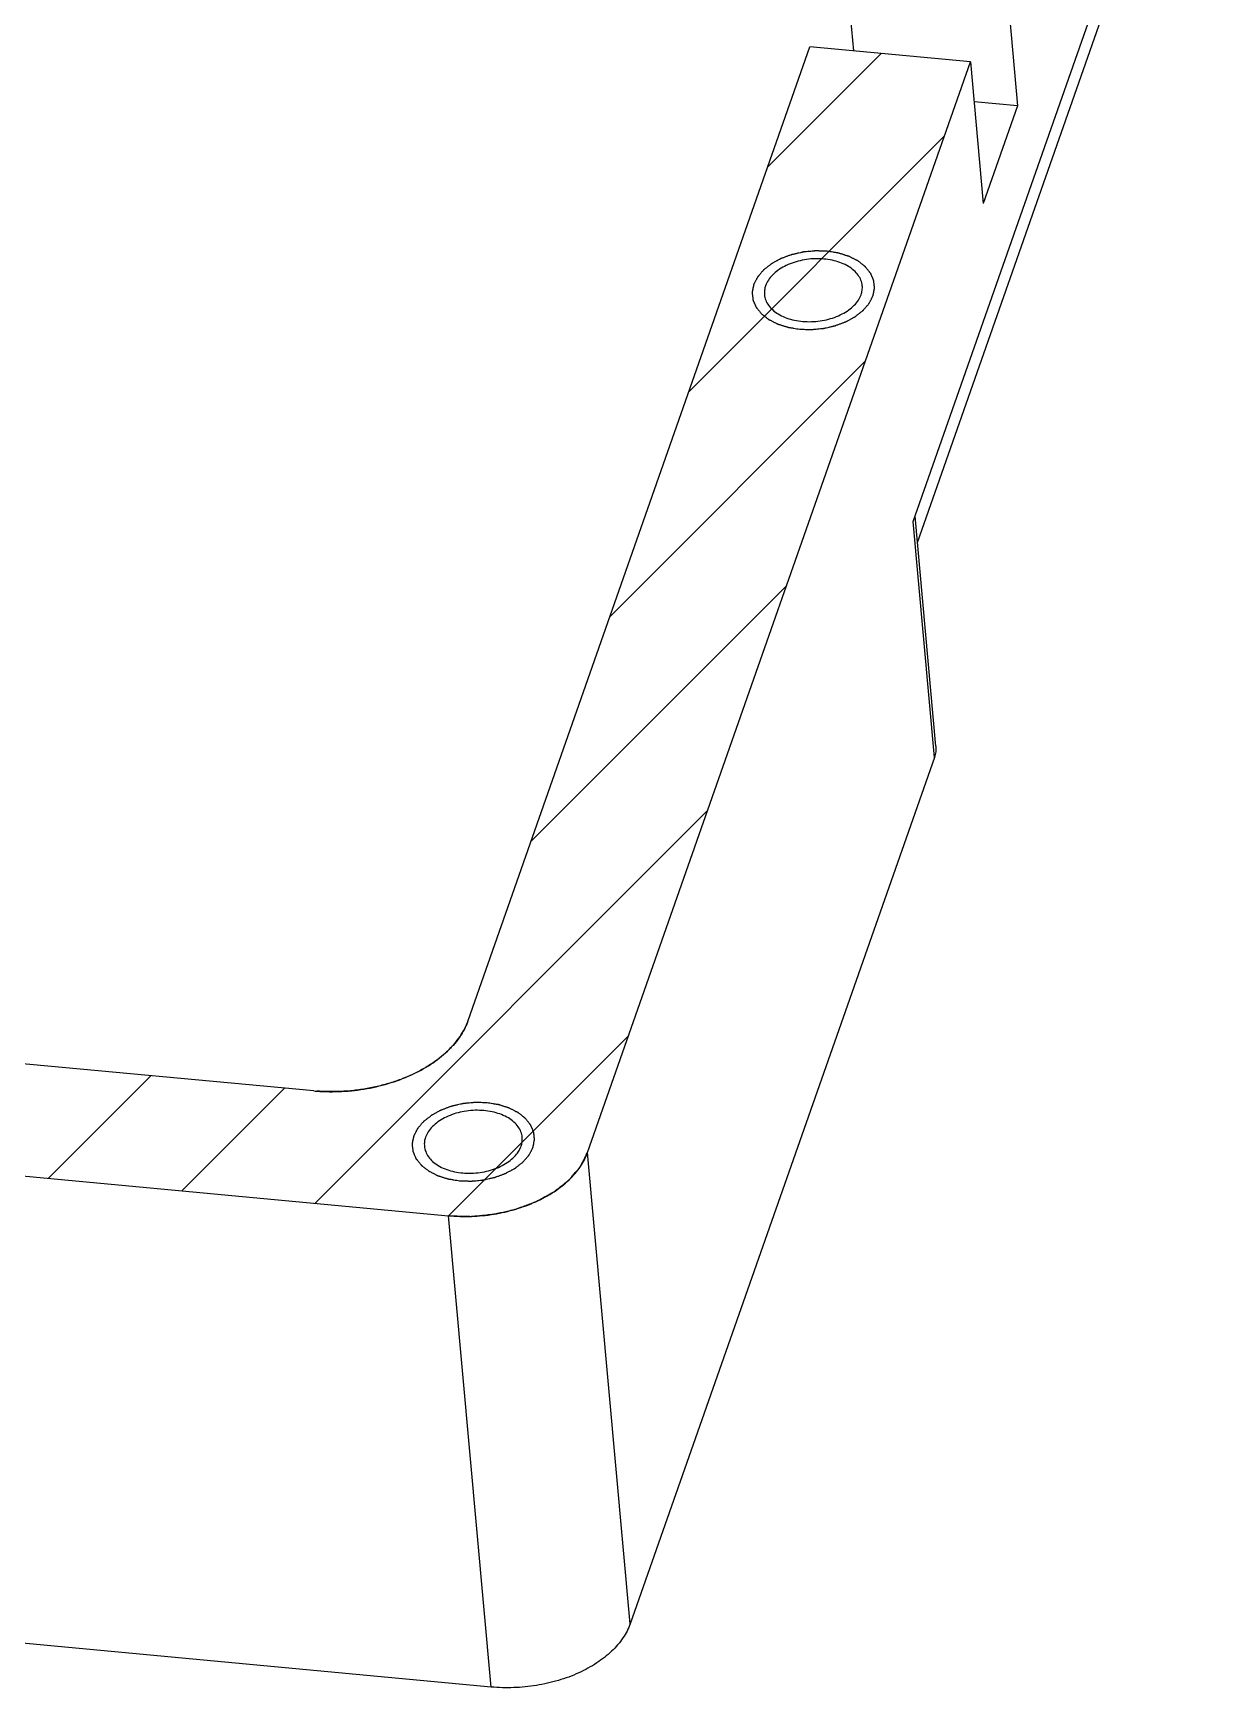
# Model space of a CAD drawing. Header units: millimetres. Extents: x 0 to 420, y 0 to 297.
# Drawn here: x 377.14 to 386.69, y 96.18 to 109.65 of the extents above; entities that cross this region are included whole.
import ezdxf

# ---------------------------------------------------------------- set-up
doc = ezdxf.new("R2010")
doc.units = ezdxf.units.MM
doc.header["$LTSCALE"] = 23.1
doc.layers.get('0').update_dxf_attribs({"linetype": 'CONTINUOUS'})
for name, color, linetype in [('03_ALL_AXES', 7, 'CONTINUOUS'), ('09_ALL_ROUNDS', 7, 'CONTINUOUS'), ('11_ALL_COSMETICS', 7, 'CONTINUOUS'), ('20_ALL_FEATURES', 7, 'CONTINUOUS')]:
    doc.layers.add(name, color=color, linetype=linetype)

msp = doc.modelspace()

# ---------------------------------------------------------------- linework, layer by layer
at = {"color": 4}
for points in [[(383.607, 107.876), (383.599, 107.876), (383.583, 107.877), (383.562, 107.877), (383.546, 107.878), (383.534, 107.878), (383.524, 107.878), (383.517, 107.879), (383.513, 107.879), (383.51, 107.879), (383.507, 107.878), (383.503, 107.878), (383.496, 107.877), (383.482, 107.876), (383.462, 107.874), (383.441, 107.872), (383.427, 107.871), (383.42, 107.87), (383.416, 107.87), (383.413, 107.869), (383.41, 107.869), (383.406, 107.868), (383.399, 107.866), (383.386, 107.863), (383.37, 107.86), (383.354, 107.856), (383.343, 107.853), (383.333, 107.851), (383.326, 107.85), (383.322, 107.849), (383.319, 107.848), (383.316, 107.847), (383.313, 107.846), (383.306, 107.843), (383.297, 107.84), (383.286, 107.836), (383.275, 107.832), (383.264, 107.828), (383.253, 107.823), (383.243, 107.82), (383.237, 107.818), (383.233, 107.816), (383.23, 107.815), (383.228, 107.814), (383.225, 107.812), (383.219, 107.809), (383.211, 107.805), (383.201, 107.799), (383.192, 107.794), (383.182, 107.789), (383.173, 107.784), (383.165, 107.779), (383.159, 107.776), (383.156, 107.774), (383.153, 107.773), (383.151, 107.771), (383.149, 107.769), (383.144, 107.766), (383.137, 107.76), (383.129, 107.754), (383.121, 107.748), (383.113, 107.741), (383.105, 107.735), (383.099, 107.73), (383.094, 107.726), (383.091, 107.724), (383.089, 107.723), (383.088, 107.721), (383.086, 107.718), (383.082, 107.714), (383.077, 107.708), (383.071, 107.701), (383.065, 107.694), (383.059, 107.687), (383.053, 107.68), (383.048, 107.674), (383.044, 107.67), (383.042, 107.668), (383.041, 107.666), (383.04, 107.664), (383.038, 107.661), (383.036, 107.657), (383.033, 107.65), (383.029, 107.643), (383.025, 107.635), (383.021, 107.627), (383.018, 107.621), (383.015, 107.616), (383.013, 107.612), (383.011, 107.609), (383.01, 107.606), (383.009, 107.604), (383.009, 107.602), (383.008, 107.6), (383.008, 107.596), (383.007, 107.592), (383.006, 107.587), (383.004, 107.581), (383.003, 107.573), (383.001, 107.565), (383, 107.559), (382.999, 107.553), (382.998, 107.549), (382.998, 107.546), (382.997, 107.544), (382.997, 107.542), (382.997, 107.54), (382.997, 107.537), (382.998, 107.534), (382.998, 107.53), (382.998, 107.525), (382.999, 107.518), (383, 107.511), (383.001, 107.503), (383.002, 107.497), (383.002, 107.491), (383.002, 107.487), (383.003, 107.484), (383.003, 107.482), (383.003, 107.48), (383.004, 107.478), (383.005, 107.475), (383.006, 107.472), (383.008, 107.469), (383.01, 107.464), (383.013, 107.458), (383.016, 107.45), (383.019, 107.443), (383.022, 107.437), (383.024, 107.432), (383.025, 107.428), (383.027, 107.425), (383.028, 107.423), (383.028, 107.421), (383.03, 107.419), (383.032, 107.417), (383.034, 107.414), (383.037, 107.411), (383.041, 107.406), (383.045, 107.4), (383.051, 107.394), (383.056, 107.387), (383.062, 107.38), (383.066, 107.374), (383.069, 107.37), (383.071, 107.368), (383.073, 107.366), (383.075, 107.365), (383.077, 107.363), (383.081, 107.36), (383.088, 107.355), (383.095, 107.349), (383.102, 107.343), (383.11, 107.338), (383.117, 107.332), (383.124, 107.327), (383.128, 107.324), (383.13, 107.322), (383.132, 107.32), (383.135, 107.319), (383.138, 107.318), (383.143, 107.315), (383.151, 107.311), (383.16, 107.306), (383.169, 107.302), (383.178, 107.297), (383.187, 107.292), (383.195, 107.289), (383.2, 107.286), (383.203, 107.284), (383.205, 107.283), (383.208, 107.282), (383.212, 107.281), (383.218, 107.279), (383.227, 107.277), (383.237, 107.273), (383.248, 107.27), (383.258, 107.267), (383.269, 107.263), (383.278, 107.261), (383.284, 107.259), (383.287, 107.257), (383.29, 107.257), (383.293, 107.256), (383.297, 107.256), (383.304, 107.254), (383.313, 107.253), (383.325, 107.251), (383.341, 107.248), (383.36, 107.245), (383.376, 107.243), (383.384, 107.241)], [(383.384, 107.241), (383.392, 107.241), (383.408, 107.241), (383.428, 107.24), (383.444, 107.24), (383.456, 107.239), (383.466, 107.239), (383.473, 107.239), (383.477, 107.239), (383.48, 107.239), (383.483, 107.239), (383.487, 107.239), (383.495, 107.24), (383.509, 107.241), (383.529, 107.243), (383.549, 107.245), (383.563, 107.247), (383.57, 107.247), (383.574, 107.248), (383.578, 107.248), (383.58, 107.249), (383.584, 107.25), (383.591, 107.251), (383.605, 107.254), (383.621, 107.258), (383.636, 107.261), (383.648, 107.264), (383.658, 107.266), (383.665, 107.268), (383.669, 107.269), (383.672, 107.269), (383.674, 107.27), (383.678, 107.272), (383.684, 107.274), (383.694, 107.278), (383.705, 107.282), (383.716, 107.286), (383.727, 107.29), (383.738, 107.294), (383.747, 107.297), (383.754, 107.3), (383.757, 107.301), (383.76, 107.302), (383.763, 107.304), (383.766, 107.305), (383.771, 107.308), (383.779, 107.313), (383.789, 107.318), (383.799, 107.323), (383.808, 107.329), (383.818, 107.334), (383.826, 107.338), (383.832, 107.341), (383.835, 107.343), (383.837, 107.344), (383.839, 107.346), (383.842, 107.348), (383.847, 107.352), (383.853, 107.357), (383.861, 107.363), (383.869, 107.37), (383.877, 107.376), (383.885, 107.382), (383.892, 107.388), (383.897, 107.391), (383.899, 107.393), (383.901, 107.395), (383.903, 107.397), (383.905, 107.399), (383.908, 107.403), (383.913, 107.409), (383.919, 107.416), (383.926, 107.423), (383.932, 107.43), (383.938, 107.437), (383.943, 107.443), (383.946, 107.447), (383.948, 107.45), (383.95, 107.451), (383.951, 107.453), (383.952, 107.456), (383.954, 107.461), (383.958, 107.467), (383.962, 107.475), (383.966, 107.482), (383.97, 107.49), (383.973, 107.497), (383.976, 107.502), (383.977, 107.506), (383.979, 107.509), (383.98, 107.511), (383.982, 107.513), (383.982, 107.515), (383.982, 107.518), (383.983, 107.521), (383.984, 107.525), (383.985, 107.53), (383.986, 107.537), (383.988, 107.545), (383.989, 107.552), (383.99, 107.559), (383.992, 107.564), (383.992, 107.568), (383.993, 107.571), (383.993, 107.574), (383.994, 107.576), (383.994, 107.578), (383.993, 107.58), (383.993, 107.584), (383.993, 107.587), (383.992, 107.593), (383.991, 107.599), (383.991, 107.607), (383.99, 107.614), (383.989, 107.621), (383.988, 107.626), (383.988, 107.63), (383.988, 107.633), (383.987, 107.636), (383.987, 107.638), (383.986, 107.64), (383.985, 107.642), (383.984, 107.645), (383.983, 107.649), (383.98, 107.654), (383.978, 107.66), (383.975, 107.667), (383.971, 107.674), (383.969, 107.681), (383.967, 107.685), (383.965, 107.689), (383.964, 107.692), (383.963, 107.695), (383.962, 107.697), (383.96, 107.698), (383.959, 107.7), (383.956, 107.703), (383.954, 107.707), (383.95, 107.711), (383.945, 107.717), (383.94, 107.724), (383.934, 107.731), (383.929, 107.737), (383.924, 107.743), (383.921, 107.747), (383.919, 107.749), (383.918, 107.751), (383.916, 107.752), (383.914, 107.754), (383.909, 107.758), (383.903, 107.763), (383.896, 107.768), (383.888, 107.774), (383.881, 107.78), (383.873, 107.786), (383.867, 107.79), (383.863, 107.794), (383.86, 107.796), (383.858, 107.797), (383.856, 107.798), (383.853, 107.8), (383.848, 107.803), (383.84, 107.806), (383.831, 107.811), (383.822, 107.816), (383.813, 107.82), (383.803, 107.825), (383.796, 107.829), (383.79, 107.832), (383.787, 107.833), (383.785, 107.834), (383.782, 107.835), (383.779, 107.836), (383.773, 107.838), (383.764, 107.841), (383.753, 107.844), (383.743, 107.848), (383.732, 107.851), (383.722, 107.854), (383.713, 107.857), (383.707, 107.859), (383.703, 107.86), (383.701, 107.861), (383.698, 107.861), (383.694, 107.862), (383.687, 107.863), (383.677, 107.865), (383.665, 107.867), (383.65, 107.869), (383.63, 107.872), (383.615, 107.875), (383.607, 107.876)], [(380.837, 100.942), (380.829, 100.942), (380.813, 100.943), (380.792, 100.943), (380.776, 100.944), (380.764, 100.944), (380.754, 100.944), (380.747, 100.945), (380.743, 100.945), (380.74, 100.945), (380.737, 100.944), (380.733, 100.944), (380.726, 100.943), (380.712, 100.942), (380.692, 100.94), (380.671, 100.938), (380.657, 100.937), (380.65, 100.936), (380.646, 100.936), (380.643, 100.935), (380.64, 100.935), (380.636, 100.934), (380.629, 100.932), (380.616, 100.929), (380.6, 100.926), (380.584, 100.922), (380.573, 100.919), (380.563, 100.917), (380.556, 100.916), (380.552, 100.915), (380.549, 100.914), (380.546, 100.913), (380.543, 100.912), (380.536, 100.909), (380.527, 100.906), (380.516, 100.902), (380.505, 100.898), (380.494, 100.893), (380.483, 100.889), (380.473, 100.886), (380.467, 100.883), (380.463, 100.882), (380.46, 100.881), (380.458, 100.88), (380.455, 100.878), (380.449, 100.875), (380.441, 100.871), (380.431, 100.865), (380.422, 100.86), (380.412, 100.855), (380.403, 100.849), (380.395, 100.845), (380.389, 100.842), (380.386, 100.84), (380.383, 100.839), (380.381, 100.837), (380.379, 100.835), (380.374, 100.831), (380.367, 100.826), (380.359, 100.82), (380.351, 100.814), (380.343, 100.807), (380.335, 100.801), (380.329, 100.796), (380.324, 100.792), (380.321, 100.79), (380.319, 100.788), (380.318, 100.787), (380.316, 100.784), (380.312, 100.78), (380.307, 100.774), (380.301, 100.767), (380.295, 100.76), (380.289, 100.753), (380.283, 100.746), (380.278, 100.74), (380.274, 100.736), (380.272, 100.734), (380.271, 100.732), (380.27, 100.73), (380.268, 100.727), (380.266, 100.723), (380.263, 100.716), (380.259, 100.709), (380.255, 100.701), (380.251, 100.693), (380.248, 100.687), (380.245, 100.682), (380.243, 100.678), (380.241, 100.674), (380.24, 100.672), (380.239, 100.67), (380.239, 100.668), (380.238, 100.665), (380.238, 100.662), (380.237, 100.658), (380.236, 100.653), (380.234, 100.647), (380.233, 100.639), (380.231, 100.631), (380.23, 100.624), (380.229, 100.619), (380.228, 100.615), (380.228, 100.612), (380.227, 100.609), (380.227, 100.607), (380.227, 100.606), (380.227, 100.603), (380.228, 100.6), (380.228, 100.596), (380.228, 100.591), (380.229, 100.584), (380.23, 100.577), (380.231, 100.569), (380.232, 100.562), (380.232, 100.557), (380.232, 100.553), (380.233, 100.55), (380.233, 100.548), (380.233, 100.546), (380.234, 100.544), (380.235, 100.541), (380.236, 100.538), (380.238, 100.535), (380.24, 100.53), (380.243, 100.524), (380.246, 100.516), (380.249, 100.509), (380.252, 100.503), (380.254, 100.498), (380.255, 100.494), (380.257, 100.491), (380.258, 100.489), (380.258, 100.487), (380.26, 100.485), (380.262, 100.483), (380.264, 100.48), (380.267, 100.477), (380.271, 100.472), (380.275, 100.466), (380.281, 100.46), (380.286, 100.453), (380.292, 100.446), (380.296, 100.44), (380.299, 100.436), (380.301, 100.434), (380.303, 100.432), (380.305, 100.431), (380.307, 100.429), (380.311, 100.426), (380.318, 100.421), (380.325, 100.415), (380.332, 100.409), (380.34, 100.403), (380.347, 100.398), (380.354, 100.393), (380.358, 100.39), (380.36, 100.388), (380.362, 100.386), (380.365, 100.385), (380.368, 100.383), (380.373, 100.381), (380.381, 100.377), (380.39, 100.372), (380.399, 100.368), (380.408, 100.363), (380.417, 100.358), (380.425, 100.355), (380.43, 100.352), (380.433, 100.35), (380.435, 100.349), (380.438, 100.348), (380.442, 100.347), (380.448, 100.345), (380.457, 100.342), (380.467, 100.339), (380.478, 100.336), (380.488, 100.332), (380.499, 100.329), (380.508, 100.326), (380.514, 100.324), (380.517, 100.323), (380.52, 100.322), (380.523, 100.322), (380.527, 100.321), (380.534, 100.32), (380.543, 100.319), (380.555, 100.317), (380.571, 100.314), (380.59, 100.311), (380.606, 100.309), (380.614, 100.307)], [(380.614, 100.307), (380.622, 100.307), (380.638, 100.307), (380.658, 100.306), (380.674, 100.306), (380.686, 100.305), (380.696, 100.305), (380.703, 100.305), (380.707, 100.305), (380.71, 100.304), (380.713, 100.305), (380.717, 100.305), (380.725, 100.306), (380.739, 100.307), (380.759, 100.309), (380.779, 100.311), (380.793, 100.313), (380.8, 100.313), (380.804, 100.314), (380.808, 100.314), (380.81, 100.315), (380.814, 100.315), (380.821, 100.317), (380.835, 100.32), (380.851, 100.324), (380.866, 100.327), (380.878, 100.33), (380.888, 100.332), (380.895, 100.334), (380.899, 100.335), (380.902, 100.335), (380.904, 100.336), (380.908, 100.338), (380.914, 100.34), (380.924, 100.343), (380.935, 100.348), (380.946, 100.352), (380.957, 100.356), (380.968, 100.36), (380.977, 100.363), (380.984, 100.366), (380.987, 100.367), (380.99, 100.368), (380.993, 100.369), (380.996, 100.371), (381.001, 100.374), (381.009, 100.379), (381.019, 100.384), (381.029, 100.389), (381.038, 100.395), (381.048, 100.4), (381.056, 100.404), (381.062, 100.407), (381.065, 100.409), (381.067, 100.41), (381.069, 100.412), (381.072, 100.414), (381.077, 100.418), (381.083, 100.423), (381.091, 100.429), (381.099, 100.436), (381.107, 100.442), (381.115, 100.448), (381.122, 100.453), (381.127, 100.457), (381.129, 100.459), (381.131, 100.461), (381.133, 100.463), (381.135, 100.465), (381.138, 100.469), (381.143, 100.475), (381.149, 100.482), (381.156, 100.489), (381.162, 100.496), (381.168, 100.503), (381.173, 100.509), (381.176, 100.513), (381.178, 100.516), (381.18, 100.517), (381.181, 100.519), (381.182, 100.522), (381.184, 100.526), (381.188, 100.533), (381.192, 100.541), (381.196, 100.548), (381.2, 100.556), (381.203, 100.562), (381.206, 100.568), (381.207, 100.572), (381.209, 100.575), (381.21, 100.577), (381.212, 100.579), (381.212, 100.581), (381.212, 100.584), (381.213, 100.587), (381.214, 100.591), (381.215, 100.596), (381.216, 100.603), (381.218, 100.61), (381.219, 100.618), (381.22, 100.625), (381.222, 100.63), (381.222, 100.634), (381.223, 100.637), (381.223, 100.64), (381.224, 100.642), (381.224, 100.644), (381.223, 100.646), (381.223, 100.649), (381.223, 100.653), (381.222, 100.658), (381.221, 100.665), (381.221, 100.673), (381.22, 100.68), (381.219, 100.687), (381.218, 100.692), (381.218, 100.696), (381.218, 100.699), (381.217, 100.702), (381.217, 100.704), (381.216, 100.705), (381.215, 100.708), (381.214, 100.711), (381.212, 100.715), (381.21, 100.72), (381.208, 100.726), (381.205, 100.733), (381.201, 100.74), (381.199, 100.746), (381.197, 100.751), (381.195, 100.755), (381.194, 100.758), (381.193, 100.761), (381.192, 100.762), (381.19, 100.764), (381.189, 100.766), (381.186, 100.769), (381.184, 100.773), (381.18, 100.777), (381.175, 100.783), (381.17, 100.79), (381.164, 100.796), (381.159, 100.803), (381.154, 100.809), (381.151, 100.813), (381.149, 100.815), (381.148, 100.817), (381.146, 100.818), (381.144, 100.82), (381.139, 100.824), (381.133, 100.828), (381.126, 100.834), (381.118, 100.84), (381.111, 100.846), (381.103, 100.852), (381.097, 100.856), (381.093, 100.86), (381.09, 100.862), (381.088, 100.863), (381.086, 100.864), (381.083, 100.866), (381.078, 100.868), (381.07, 100.872), (381.061, 100.877), (381.052, 100.882), (381.043, 100.886), (381.033, 100.891), (381.026, 100.895), (381.02, 100.897), (381.017, 100.899), (381.015, 100.9), (381.012, 100.901), (381.009, 100.902), (381.003, 100.904), (380.994, 100.907), (380.983, 100.91), (380.973, 100.913), (380.962, 100.917), (380.952, 100.92), (380.943, 100.923), (380.937, 100.925), (380.933, 100.926), (380.931, 100.927), (380.928, 100.927), (380.924, 100.928), (380.917, 100.929), (380.907, 100.93), (380.895, 100.932), (380.88, 100.935), (380.86, 100.938), (380.845, 100.941), (380.837, 100.942)]]:
    msp.add_open_spline(points, degree=3, knots=[0, 0, 0, 0, 0.015625, 0.03125, 0.039062, 0.046875, 0.054688, 0.058594, 0.060547, 0.0625, 0.064453, 0.066406, 0.070312, 0.078125, 0.09375, 0.109375, 0.117188, 0.121094, 0.123047, 0.125, 0.126953, 0.128906, 0.132812, 0.140625, 0.15625, 0.164062, 0.171875, 0.179688, 0.183594, 0.185547, 0.1875, 0.189453, 0.191406, 0.195312, 0.203125, 0.210938, 0.21875, 0.226562, 0.234375, 0.242188, 0.246094, 0.248047, 0.25, 0.251953, 0.253906, 0.257812, 0.265625, 0.273438, 0.28125, 0.289062, 0.296875, 0.304688, 0.308594, 0.310547, 0.3125, 0.314453, 0.316406, 0.320312, 0.328125, 0.335938, 0.34375, 0.351562, 0.359375, 0.367188, 0.371094, 0.373047, 0.375, 0.376953, 0.378906, 0.382812, 0.390625, 0.398438, 0.40625, 0.414062, 0.421875, 0.429688, 0.433594, 0.435547, 0.4375, 0.439453, 0.441406, 0.445312, 0.453125, 0.460938, 0.46875, 0.476562, 0.484375, 0.488281, 0.492188, 0.496094, 0.498047, 0.5, 0.501953, 0.503906, 0.507812, 0.511719, 0.515625, 0.523438, 0.53125, 0.539062, 0.546875, 0.550781, 0.554688, 0.558594, 0.560547, 0.5625, 0.564453, 0.566406, 0.570312, 0.574219, 0.578125, 0.585938, 0.59375, 0.601562, 0.609375, 0.613281, 0.617188, 0.621094, 0.623047, 0.625, 0.626953, 0.628906, 0.632812, 0.636719, 0.640625, 0.648438, 0.65625, 0.664062, 0.671875, 0.675781, 0.679688, 0.683594, 0.685547, 0.6875, 0.689453, 0.691406, 0.695312, 0.699219, 0.703125, 0.710938, 0.71875, 0.726562, 0.734375, 0.742188, 0.746094, 0.748047, 0.75, 0.751953, 0.753906, 0.757812, 0.765625, 0.773438, 0.78125, 0.789062, 0.796875, 0.804688, 0.808594, 0.810547, 0.8125, 0.814453, 0.816406, 0.820312, 0.828125, 0.835938, 0.84375, 0.851562, 0.859375, 0.867188, 0.871094, 0.873047, 0.875, 0.876953, 0.878906, 0.882812, 0.890625, 0.898438, 0.90625, 0.914062, 0.921875, 0.929688, 0.933594, 0.935547, 0.9375, 0.939453, 0.941406, 0.945312, 0.953125, 0.960938, 0.96875, 0.984375, 1, 1, 1, 1], dxfattribs=at)
at = {"layer": '03_ALL_AXES', "color": 7}
for points, knots in [([(383.894, 107.595), (383.892, 107.61), (383.885, 107.641), (383.861, 107.683), (383.826, 107.722), (383.763, 107.767), (383.662, 107.805), (383.527, 107.82), (383.388, 107.805), (383.28, 107.766), (383.207, 107.722), (383.162, 107.684), (383.128, 107.642), (383.112, 107.611), (383.106, 107.595)], [0, 0, 0, 0, 0.047376, 0.096835, 0.149976, 0.207683, 0.336597, 0.479431, 0.626599, 0.767221, 0.832299, 0.892797, 0.948543, 1, 1, 1, 1]), ([(383.106, 107.595), (383.102, 107.583), (383.096, 107.559), (383.096, 107.535), (383.097, 107.523)], [0, 0, 0, 0, 0.50695, 1, 1, 1, 1]), ([(383.884, 107.522), (383.888, 107.534), (383.894, 107.558), (383.895, 107.583), (383.894, 107.595)], [0, 0, 0, 0, 0.50695, 1, 1, 1, 1]), ([(383.097, 107.523), (383.098, 107.508), (383.106, 107.477), (383.129, 107.434), (383.164, 107.396), (383.227, 107.35), (383.328, 107.312), (383.463, 107.297), (383.602, 107.313), (383.71, 107.351), (383.784, 107.396), (383.829, 107.434), (383.863, 107.476), (383.879, 107.507), (383.884, 107.522)], [0, 0, 0, 0, 0.047376, 0.096835, 0.149976, 0.207683, 0.336597, 0.479431, 0.626599, 0.767221, 0.832299, 0.892797, 0.948543, 1, 1, 1, 1]), ([(381.124, 100.661), (381.122, 100.676), (381.115, 100.707), (381.091, 100.749), (381.056, 100.788), (380.993, 100.833), (380.892, 100.871), (380.757, 100.886), (380.618, 100.871), (380.51, 100.832), (380.437, 100.788), (380.392, 100.75), (380.358, 100.708), (380.342, 100.677), (380.336, 100.661)], [0, 0, 0, 0, 0.047376, 0.096835, 0.149976, 0.207683, 0.336597, 0.479431, 0.626599, 0.767221, 0.832299, 0.892797, 0.948543, 1, 1, 1, 1]), ([(380.336, 100.661), (380.332, 100.649), (380.326, 100.625), (380.326, 100.601), (380.327, 100.589)], [0, 0, 0, 0, 0.50695, 1, 1, 1, 1]), ([(381.114, 100.588), (381.118, 100.6), (381.124, 100.624), (381.125, 100.649), (381.124, 100.661)], [0, 0, 0, 0, 0.50695, 1, 1, 1, 1]), ([(380.327, 100.589), (380.328, 100.573), (380.336, 100.543), (380.359, 100.5), (380.394, 100.462), (380.457, 100.416), (380.558, 100.378), (380.693, 100.363), (380.832, 100.379), (380.94, 100.417), (381.014, 100.462), (381.059, 100.5), (381.093, 100.542), (381.109, 100.573), (381.114, 100.588)], [0, 0, 0, 0, 0.047376, 0.096835, 0.149976, 0.207683, 0.336597, 0.479431, 0.626599, 0.767221, 0.832299, 0.892797, 0.948543, 1, 1, 1, 1])]:
    msp.add_open_spline(points, degree=3, knots=knots, dxfattribs=at)
at = {"layer": '09_ALL_ROUNDS', "color": 7}
for p, q in [((384.308, 105.674), (386.685, 112.44)), ((384.343, 105.505), (385.84, 109.765)), ((384.493, 103.845), (384.324, 105.719)), ((384.482, 103.755), (382.003, 96.7))]:
    msp.add_line(p, q, dxfattribs=at)
at = {"layer": '09_ALL_ROUNDS', "color": 4}
msp.add_line((384.482, 103.755), (384.308, 105.674), dxfattribs=at)
at = {"layer": '09_ALL_ROUNDS', "color": 7}
msp.add_open_spline([(384.493, 103.845), (384.495, 103.83), (384.494, 103.8), (384.487, 103.77), (384.482, 103.755)], degree=3, knots=[0, 0, 0, 0, 0.493052, 1, 1, 1, 1], dxfattribs=at)
at = {"layer": '11_ALL_COSMETICS', "color": 7}
for p, q in [((380.683, 101.612), (383.468, 109.54)), ((381.656, 100.538), (384.776, 109.418)), ((384.776, 109.418), (383.468, 109.54)), ((298.943, 107.637), (380.524, 100.022)), ((379.425, 101.039), (370.2, 101.9))]:
    msp.add_line(p, q, dxfattribs=at)
at = {"layer": '11_ALL_COSMETICS', "color": 4}
for p, q in [((383.125, 108.564), (384.047, 109.486)), ((382.482, 106.732), (384.564, 108.815)), ((381.839, 104.901), (383.921, 106.983)), ((381.195, 103.07), (383.277, 105.152)), ((379.437, 100.124), (382.634, 103.321)), ((380.524, 100.022), (381.991, 101.489)), ((377.264, 100.327), (378.1, 101.163)), ((378.351, 100.225), (379.187, 101.061))]:
    msp.add_line(p, q, dxfattribs=at)
at = {"layer": '11_ALL_COSMETICS', "color": 7}
for centre, radius, start, end in [((380.203, 101.78), 0.509, 338.6317, 340.6361), ((379.569, 102.579), 1.547, 264.6744, 265.6299)]:
    msp.add_arc(centre, radius, start, end, dxfattribs=at)
for points, knots in [([(380.677, 101.595), (380.67, 101.577), (380.651, 101.537), (380.614, 101.474), (380.562, 101.409), (380.501, 101.348), (380.43, 101.29), (380.351, 101.236), (380.264, 101.188), (380.171, 101.146), (380.072, 101.11), (379.969, 101.08), (379.862, 101.057), (379.753, 101.041), (379.643, 101.033), (379.542, 101.032), (379.478, 101.035), (379.451, 101.037)], [0, 0, 0, 0, 0.052389, 0.121252, 0.190116, 0.258979, 0.327842, 0.396705, 0.465568, 0.534432, 0.603295, 0.672158, 0.741021, 0.809884, 0.878748, 0.947611, 1, 1, 1, 1]), ([(380.524, 100.022), (380.539, 100.022), (380.57, 100.021), (380.608, 100.02), (380.638, 100.019), (380.657, 100.019), (380.672, 100.018), (380.684, 100.018), (380.693, 100.018), (380.7, 100.017), (380.704, 100.017), (380.707, 100.017), (380.71, 100.017), (380.713, 100.018), (380.72, 100.018), (380.73, 100.019), (380.741, 100.021), (380.757, 100.022), (380.776, 100.024), (380.799, 100.026), (380.822, 100.028), (380.841, 100.03), (380.856, 100.032), (380.868, 100.033), (380.877, 100.034), (380.884, 100.034), (380.888, 100.035), (380.891, 100.035), (380.894, 100.036), (380.897, 100.036), (380.904, 100.038), (380.913, 100.04), (380.924, 100.043), (380.939, 100.046), (380.958, 100.05), (380.98, 100.055), (381.002, 100.06), (381.021, 100.064), (381.036, 100.068), (381.047, 100.07), (381.056, 100.072), (381.062, 100.074), (381.066, 100.075), (381.069, 100.075), (381.072, 100.076), (381.075, 100.078), (381.081, 100.08), (381.09, 100.083), (381.1, 100.087), (381.114, 100.092), (381.132, 100.099), (381.153, 100.107), (381.174, 100.114), (381.192, 100.121), (381.206, 100.126), (381.216, 100.13), (381.225, 100.133), (381.231, 100.135), (381.234, 100.137), (381.237, 100.138), (381.239, 100.139), (381.242, 100.141), (381.248, 100.144), (381.255, 100.148), (381.264, 100.153), (381.277, 100.159), (381.292, 100.168), (381.31, 100.178), (381.328, 100.188), (381.344, 100.196), (381.356, 100.203), (381.365, 100.208), (381.372, 100.212), (381.378, 100.215), (381.381, 100.217), (381.383, 100.218), (381.385, 100.219), (381.388, 100.221), (381.392, 100.225), (381.398, 100.23), (381.406, 100.236), (381.416, 100.244), (381.429, 100.254), (381.444, 100.266), (381.459, 100.277), (381.472, 100.287), (381.482, 100.295), (381.489, 100.301), (381.496, 100.306), (381.5, 100.31), (381.502, 100.312), (381.505, 100.313), (381.506, 100.315), (381.508, 100.317), (381.511, 100.321), (381.516, 100.327), (381.522, 100.333), (381.529, 100.342), (381.539, 100.354), (381.55, 100.367), (381.562, 100.38), (381.571, 100.392), (381.579, 100.4), (381.585, 100.407), (381.59, 100.413), (381.593, 100.417), (381.595, 100.419), (381.597, 100.421), (381.597, 100.422), (381.599, 100.425), (381.601, 100.429), (381.604, 100.435), (381.608, 100.443), (381.613, 100.452), (381.619, 100.465), (381.629, 100.484), (381.641, 100.508), (381.651, 100.528), (381.656, 100.538)], [0, 0, 0, 0, 0.03125, 0.0625, 0.078125, 0.09375, 0.101562, 0.109375, 0.117188, 0.121094, 0.123047, 0.125, 0.126953, 0.128906, 0.132812, 0.140625, 0.148438, 0.15625, 0.171875, 0.1875, 0.203125, 0.21875, 0.226562, 0.234375, 0.242188, 0.246094, 0.248047, 0.25, 0.251953, 0.253906, 0.257812, 0.265625, 0.273438, 0.28125, 0.296875, 0.3125, 0.328125, 0.34375, 0.351562, 0.359375, 0.367188, 0.371094, 0.373047, 0.375, 0.376953, 0.378906, 0.382812, 0.390625, 0.398438, 0.40625, 0.421875, 0.4375, 0.453125, 0.46875, 0.476562, 0.484375, 0.492188, 0.496094, 0.498047, 0.5, 0.501953, 0.503906, 0.507812, 0.515625, 0.523438, 0.53125, 0.546875, 0.5625, 0.578125, 0.59375, 0.601562, 0.609375, 0.617188, 0.621094, 0.623047, 0.625, 0.626953, 0.628906, 0.632812, 0.640625, 0.648438, 0.65625, 0.671875, 0.6875, 0.703125, 0.71875, 0.726562, 0.734375, 0.742188, 0.746094, 0.748047, 0.75, 0.751953, 0.753906, 0.757812, 0.765625, 0.773438, 0.78125, 0.796875, 0.8125, 0.828125, 0.84375, 0.851562, 0.859375, 0.867188, 0.871094, 0.873047, 0.875, 0.876953, 0.878906, 0.882812, 0.890625, 0.898438, 0.90625, 0.921875, 0.9375, 0.96875, 1, 1, 1, 1])]:
    msp.add_open_spline(points, degree=3, knots=knots, dxfattribs=at)
at = {"layer": '20_ALL_FEATURES', "color": 7}
for p, q in [((383.747, 110.333), (383.822, 109.507)), ((385.055, 110.211), (385.159, 109.06)), ((380.683, 101.612), (383.468, 109.54)), ((381.656, 100.538), (384.776, 109.418)), ((384.776, 109.418), (383.468, 109.54)), ((384.776, 109.418), (384.88, 108.266)), ((385.159, 109.06), (384.805, 109.093)), ((385.159, 109.06), (384.88, 108.266)), ((298.943, 107.637), (380.524, 100.022)), ((380.871, 96.185), (299.29, 103.8)), ((379.425, 101.039), (370.2, 101.9))]:
    msp.add_line(p, q, dxfattribs=at)
at = {"layer": '20_ALL_FEATURES', "color": 4}
for p, q in [((382.003, 96.7), (381.656, 100.538)), ((380.871, 96.185), (380.524, 100.022))]:
    msp.add_line(p, q, dxfattribs=at)
at = {"layer": '20_ALL_FEATURES', "color": 7}
for points, knots in [([(379.425, 101.039), (379.493, 101.033), (379.63, 101.029), (379.834, 101.049), (380.032, 101.094), (380.216, 101.162), (380.379, 101.25), (380.515, 101.356), (380.62, 101.476), (380.667, 101.566), (380.683, 101.612)], [0, 0, 0, 0, 0.1389, 0.279205, 0.417727, 0.551433, 0.677735, 0.794806, 0.901951, 1, 1, 1, 1]), ([(380.524, 100.022), (380.585, 100.017), (380.708, 100.013), (380.892, 100.031), (381.07, 100.072), (381.236, 100.133), (381.383, 100.212), (381.505, 100.308), (381.6, 100.416), (381.642, 100.497), (381.656, 100.538)], [0, 0, 0, 0, 0.138897, 0.279201, 0.417724, 0.551432, 0.677735, 0.794808, 0.901952, 1, 1, 1, 1]), ([(382.003, 96.7), (381.989, 96.66), (381.946, 96.578), (381.852, 96.47), (381.73, 96.375), (381.583, 96.295), (381.417, 96.234), (381.239, 96.194), (381.055, 96.176), (380.932, 96.179), (380.871, 96.185)], [0, 0, 0, 0, 0.098048, 0.205192, 0.322265, 0.448568, 0.582276, 0.720799, 0.861103, 1, 1, 1, 1])]:
    msp.add_open_spline(points, degree=3, knots=knots, dxfattribs=at)

doc.saveas('drawing.dxf')
